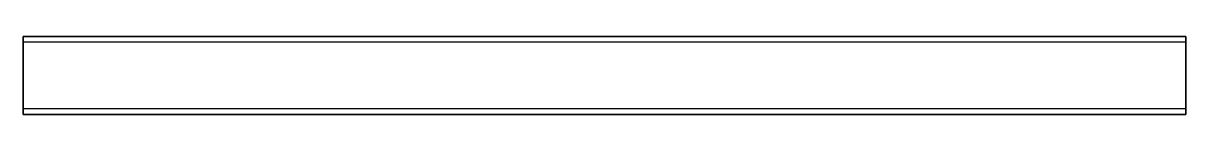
# Model space of a CAD drawing. Header units: inches. Extents: x 0 to 595, y 0 to 40.
import ezdxf

# ---------------------------------------------------------------- set-up
doc = ezdxf.new("R2010")
doc.units = ezdxf.units.IN
doc.header["$MEASUREMENT"] = 0
doc.layers.add('SIMUMAK Visible (ISO)', color=7, linetype='Continuous', lineweight=35)
doc.layers.add('SIMUMAK Visible Narrow (ISO)', color=7, linetype='Continuous', lineweight=25)

# ---------------------------------------------------------------- blocks, each defined once
blk = doc.blocks.new('DIN 40 x 30 x 2 00000025_Sheet_4_Tubo longitud 595')
at = {"layer": 'SIMUMAK Visible (ISO)'}
for p, q in [((-297.5, 17), (-297.5, 20)), ((297.5, 20), (-297.5, 20)), ((297.5, 17), (297.5, 20)), ((-297.5, 17), (-297.5, -17)), ((297.5, 17), (297.5, -17)), ((-297.5, -20), (-297.5, -17)), ((297.5, -20), (297.5, -17)), ((297.5, -20), (-297.5, -20))]:
    blk.add_line(p, q, dxfattribs=at)
at = {"layer": 'SIMUMAK Visible Narrow (ISO)'}
for p, q in [((297.5, 17), (-297.5, 17)), ((297.5, -17), (-297.5, -17))]:
    blk.add_line(p, q, dxfattribs=at)

msp = doc.modelspace()

# ---------------------------------------------------------------- block references
msp.add_blockref('DIN 40 x 30 x 2 00000025_Sheet_4_Tubo longitud 595', (297.5, 20))

doc.saveas('drawing.dxf')
